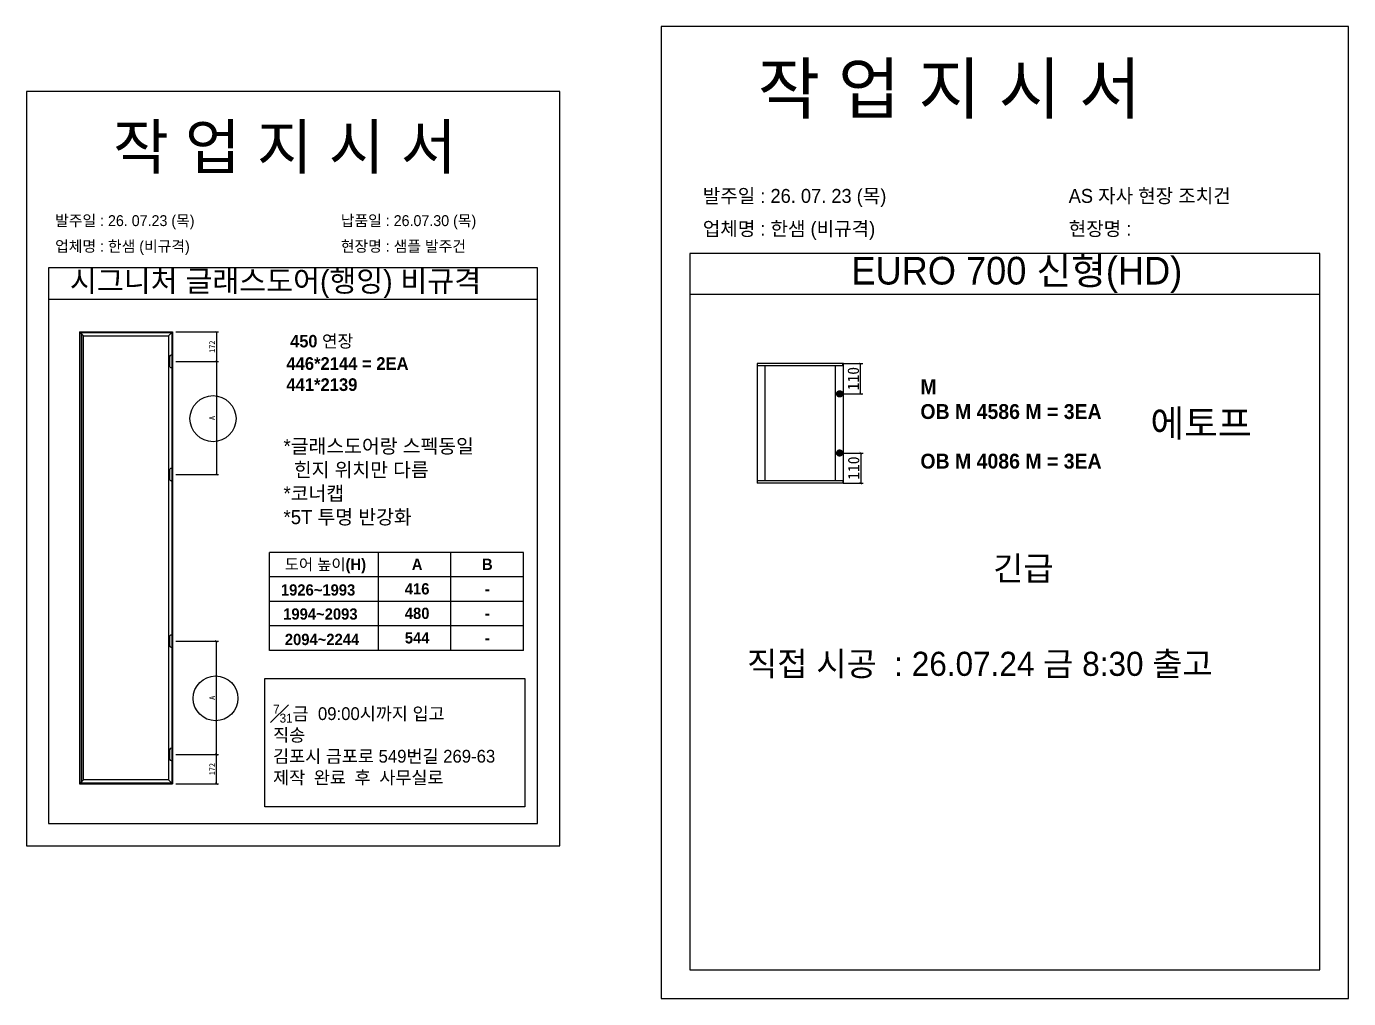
# Model space of a CAD drawing. Header units: millimetres. Extents: x -44117 to 256353, y -2095463 to 65325.
# Drawn here: x 114287 to 120063, y -1145947 to -1141700 of the extents above; entities that cross this region are included whole.
import ezdxf
from ezdxf.enums import TextEntityAlignment as Align

# ---------------------------------------------------------------- set-up
doc = ezdxf.new("R2010")
doc.units = ezdxf.units.MM
doc.header["$LTSCALE"] = 10
doc.layers.add('Layer1', color=7, linetype='Continuous', lineweight=70)
doc.layers.add('TEXT', color=3, linetype='Continuous')
doc.styles.add('MtX_Gulim', font='')
doc.styles.add('MtX_굴림_1', font='')
doc.styles.get('MtX_Gulim').set_extended_font_data('Gulim', bold=True)
doc.styles.get('MtX_굴림_1').set_extended_font_data('굴림', bold=True)
doc.dimstyles.new('ISO-25', dxfattribs={"dimtxt": 2.5, "dimasz": 2.5, "dimexe": 1, "dimexo": 1, "dimtad": 1, "dimtxsty": 'Standard', "dimblk": 'ARCHTICK', "dimcen": 2.5, "dimadec": 0, "dimazin": 0, "dimtfac": 1, "dimtmove": 0, "dimatfit": 3, "dimfxl": 0, "dimarcsym": 0})

# ---------------------------------------------------------------- blocks, each defined once
blk = doc.blocks.new('_ArchTick')
at = {"color": 0, "linetype": 'ByBlock', "const_width": 0.15}
blk.add_lwpolyline([(-0.5, -0.5), (0.5, 0.5)], dxfattribs=at)
blk = doc.blocks.new('*D8017')
at = {"color": 0, "lineweight": -2}
for p, q in [((114939.837005116, -1143163.150116317), (115126.4102234046, -1143163.150116317)), ((115116.4102234046, -1143163.150116317), (115116.4102234046, -1143658.047356957)), ((114939.837005116, -1143658.047356957), (115126.4102234046, -1143658.047356957))]:
    blk.add_line(p, q, dxfattribs=at)
at = {"layer": 'Defpoints', "color": 0}
for p in [(114924.837005116, -1143163.150116317), (114924.837005116, -1143658.047356957), (115116.4102234046, -1143658.047356957)]:
    blk.add_point(p, dxfattribs=at)
at = {"color": 0, "lineweight": -2, "xscale": 10, "yscale": 10, "zscale": 10}
for p, rotation in [((115116.4102234046, -1143163.150116317), 90), ((115116.4102234046, -1143658.047356957), 270)]:
    blk.add_blockref('_ArchTick', p, dxfattribs=dict(at, rotation=rotation))
at = {"color": 0, "insert": (115097.6602234046, -1143410.598736637), "char_height": 25, "attachment_point": 5, "rotation": 90}
blk.add_mtext('A', dxfattribs=at)
blk = doc.blocks.new('*D8018')
at = {"color": 0, "lineweight": -2}
for p, q in [((114939.837005116, -1143034.877118284), (115126.4102234046, -1143034.877118284)), ((115116.4102234046, -1143034.877118284), (115116.4102234046, -1143163.150116317)), ((114939.837005116, -1143163.150116317), (115126.4102234046, -1143163.150116317))]:
    blk.add_line(p, q, dxfattribs=at)
at = {"layer": 'Defpoints', "color": 0}
for p in [(114924.837005116, -1143034.877118284), (114924.837005116, -1143163.150116317), (115116.4102234046, -1143163.150116317)]:
    blk.add_point(p, dxfattribs=at)
at = {"color": 0, "lineweight": -2, "xscale": 10, "yscale": 10, "zscale": 10}
for p, rotation in [((115116.4102234046, -1143034.877118284), 90), ((115116.4102234046, -1143163.150116317), 270)]:
    blk.add_blockref('_ArchTick', p, dxfattribs=dict(at, rotation=rotation))
at = {"color": 0, "insert": (115097.6602234046, -1143099.0136173), "char_height": 25, "attachment_point": 5, "rotation": 90}
blk.add_mtext('172', dxfattribs=at)
blk = doc.blocks.new('*D8019')
at = {"color": 0, "lineweight": -2}
for p, q in [((114939.837005116, -1144385.837416721), (115126.4102234046, -1144385.837416721)), ((115116.4102234046, -1144880.734657361), (115116.4102234046, -1144385.837416721)), ((114939.837005116, -1144880.734657361), (115126.4102234046, -1144880.734657361))]:
    blk.add_line(p, q, dxfattribs=at)
at = {"layer": 'Defpoints', "color": 0}
for p in [(114924.837005116, -1144385.837416721), (115116.4102234046, -1144385.837416721), (114924.837005116, -1144880.734657361)]:
    blk.add_point(p, dxfattribs=at)
at = {"color": 0, "lineweight": -2, "xscale": 10, "yscale": 10, "zscale": 10}
for p, rotation in [((115116.4102234046, -1144385.837416721), 90), ((115116.4102234046, -1144880.734657361), 270)]:
    blk.add_blockref('_ArchTick', p, dxfattribs=dict(at, rotation=rotation))
at = {"color": 0, "insert": (115097.6602234046, -1144633.286037041), "char_height": 25, "attachment_point": 5, "rotation": 90}
blk.add_mtext('A', dxfattribs=at)
blk = doc.blocks.new('*D8020')
at = {"color": 0, "lineweight": -2}
for p, q in [((114939.837005116, -1144880.734657361), (115126.4102234046, -1144880.734657361)), ((115116.4102234046, -1145009.007655394), (115116.4102234046, -1144880.734657361)), ((114939.837005116, -1145009.007655394), (115126.4102234046, -1145009.007655394))]:
    blk.add_line(p, q, dxfattribs=at)
at = {"layer": 'Defpoints', "color": 0}
for p in [(114924.837005116, -1144880.734657361), (115116.4102234046, -1144880.734657361), (114924.837005116, -1145009.007655394)]:
    blk.add_point(p, dxfattribs=at)
at = {"color": 0, "lineweight": -2, "xscale": 10, "yscale": 10, "zscale": 10}
for p, rotation in [((115116.4102234046, -1144880.734657361), 90), ((115116.4102234046, -1145009.007655394), 270)]:
    blk.add_blockref('_ArchTick', p, dxfattribs=dict(at, rotation=rotation))
at = {"color": 0, "insert": (115097.6602234046, -1144944.871156377), "char_height": 25, "attachment_point": 5, "rotation": 90}
blk.add_mtext('172', dxfattribs=at)
blk = doc.blocks.new('*D8021')
at = {"color": 0, "lineweight": -2}
for p, q in [((117854.2454581039, -1143172.221386417), (117940.4330587297, -1143172.221386417)), ((117930.4330587297, -1143305.210385743), (117930.4330587297, -1143172.221386417)), ((117854.2454581039, -1143305.210385743), (117940.4330587297, -1143305.210385743))]:
    blk.add_line(p, q, dxfattribs=at)
at = {"layer": 'Defpoints', "color": 0}
for p in [(117839.2454581039, -1143172.221386417), (117930.4330587297, -1143172.221386417), (117839.2454581039, -1143305.210385743)]:
    blk.add_point(p, dxfattribs=at)
at = {"color": 0, "lineweight": -2, "xscale": 10, "yscale": 10, "zscale": 10}
for p, rotation in [((117930.4330587297, -1143172.221386417), 90), ((117930.4330587297, -1143305.210385743), 270)]:
    blk.add_blockref('_ArchTick', p, dxfattribs=dict(at, rotation=rotation))
at = {"color": 0, "insert": (117899.1830587297, -1143238.71588608), "char_height": 25, "attachment_point": 5, "rotation": 90}
blk.add_mtext('{\\H2x;110}', dxfattribs=at)
blk = doc.blocks.new('*D8022')
at = {"color": 0, "lineweight": -2}
for p, q in [((117854.2454581039, -1143563.780889065), (117941.8915316093, -1143563.780889065)), ((117931.8915316093, -1143563.780889065), (117931.8915316093, -1143695.937658604)), ((117854.2454581039, -1143695.937658604), (117941.8915316093, -1143695.937658604))]:
    blk.add_line(p, q, dxfattribs=at)
at = {"layer": 'Defpoints', "color": 0}
for p in [(117839.2454581039, -1143563.780889065), (117839.2454581039, -1143695.937658604), (117931.8915316093, -1143695.937658604)]:
    blk.add_point(p, dxfattribs=at)
at = {"color": 0, "lineweight": -2, "xscale": 10, "yscale": 10, "zscale": 10}
for p, rotation in [((117931.8915316093, -1143563.780889065), 90), ((117931.8915316093, -1143695.937658604), 270)]:
    blk.add_blockref('_ArchTick', p, dxfattribs=dict(at, rotation=rotation))
at = {"color": 0, "insert": (117900.6415316093, -1143629.859273834), "char_height": 25, "attachment_point": 5, "rotation": 90}
blk.add_mtext('{\\H2x;110}', dxfattribs=at)

msp = doc.modelspace()

# ---------------------------------------------------------------- linework, layer by layer
for p, q in [((119937.4574149305, -1142692.36205368), (117184.5763948554, -1142692.36205368)), ((116519.544189053, -1142754.291497556), (114383.8443393101, -1142754.291497556)), ((116519.544189053, -1142892.97330598), (114383.8443393101, -1142892.97330598)), ((119937.4574149305, -1142871.120561477), (117184.5763948554, -1142871.120561477)), ((114519.0940467976, -1143034.877118284), (114519.0940467976, -1145009.007655394)), ((114519.0940467976, -1143034.877118284), (114924.837005116, -1143034.877118284)), ((114519.0940467976, -1143034.877118284), (114536.379060717, -1143052.162132203)), ((114519.0940467976, -1143034.877118284), (114527.2816849699, -1143034.877118284)), ((114527.2816849699, -1143034.877118284), (114527.2816849699, -1145009.007655394)), ((114907.5519911966, -1143052.162132203), (114924.837005116, -1143034.877118284)), ((114924.837005116, -1143034.877118284), (114924.837005116, -1145009.007655394)), ((117478.4605450575, -1143172.597619363), (117478.4605450575, -1143695.561413188)), ((117855.5177409975, -1143173.274838664), (117478.4605450575, -1143173.274838664)), ((117855.5177409975, -1143183.508374773), (117478.4605450575, -1143183.508374773)), ((117855.1415080523, -1143172.221386417), (117478.8367780027, -1143172.221386417)), ((117511.9452771801, -1143182.755908882), (117511.9452771801, -1143684.650670247)), ((117821.6567759297, -1143684.650670247), (117821.6567759297, -1143183.508374773)), ((117853.6365762715, -1143183.508374773), (117853.6365762715, -1143172.221386417)), ((117855.5177409975, -1143695.561413188), (117855.5177409975, -1143172.597619363)), ((117855.5177409975, -1143684.650670247), (117478.4605450575, -1143684.650670247)), ((117855.5177409975, -1143694.884206357), (117478.4605450575, -1143694.884206357)), ((117855.1415080523, -1143695.937658604), (117478.8367780027, -1143695.937658604)), ((117480.3417097834, -1143695.937658604), (117480.3417097834, -1143684.650670247)), ((117853.6365762715, -1143684.650670247), (117853.6365762715, -1143695.937658604)), ((115348.2259323247, -1144426.050299095), (115348.2259323247, -1143998.022638509)), ((116457.5561452303, -1143998.022638509), (115348.2259323247, -1143998.022638509)), ((115824.7214092229, -1144426.050299095), (115824.7214092229, -1143998.022638509)), ((116141.1387772264, -1144426.050299095), (116141.1387772266, -1143998.022638509)), ((116457.5561452297, -1144426.050299095), (116457.5561452301, -1143998.022638509)), ((116457.5561452298, -1144105.029553655), (115348.2259323247, -1144105.029553655)), ((116457.5561452301, -1144212.036468802), (115348.2259323247, -1144212.036468802)), ((116457.5561452298, -1144319.043383949), (115348.2259323247, -1144319.043383949)), ((116457.5561452298, -1144426.050299095), (115348.2259323247, -1144426.050299095)), ((114536.379060717, -1144991.722641475), (114519.0940467976, -1145009.007655394)), ((114907.5519911966, -1144991.722641475), (114924.837005116, -1145009.007655394)), ((114519.0940467976, -1145009.007655394), (114924.837005116, -1145009.007655394))]:
    msp.add_line(p, q)
at = {"linetype": 'Continuous'}
for p, q in [((114536.379060717, -1144991.722641475), (114536.379060717, -1143052.162132203)), ((114536.379060717, -1143052.162132203), (114907.5519911966, -1143052.162132203)), ((114907.5519911966, -1143052.162132203), (114907.5519911966, -1144991.722641475)), ((114907.5519911966, -1144991.722641475), (114536.379060717, -1144991.722641475))]:
    msp.add_line(p, q, dxfattribs=at)
for points in [[(117059.4454393974, -1145947.251087211), (120062.5883703884, -1145947.251087211), (120062.5883703884, -1141699.948941953), (117059.4454393974, -1141699.948941953)], [(114286.7670734127, -1145279.451854705), (116616.6214549504, -1145279.451854705), (116616.6214549504, -1141984.372086531), (114286.7670734127, -1141984.372086531)], [(114521.8232595217, -1143037.606331008), (114922.1077923919, -1143037.606331008), (114922.1077923919, -1145006.27844267), (114521.8232595217, -1145006.27844267)]]:
    msp.add_lwpolyline(points, close=True)
for points in [[(117184.5763948554, -1142692.36205368), (117184.5763948554, -1145822.120131753), (119937.4574149305, -1145822.120131753), (119937.4574149305, -1142692.36205368)], [(114383.8443393101, -1142754.291497556), (114383.8443393101, -1145182.374588808), (116519.544189053, -1145182.374588808), (116519.544189053, -1142754.291497556)]]:
    msp.add_lwpolyline(points)
for points in [[(114918.454294453, -1143189.957501102), (114918.454294453, -1143189.957501102, 0.414213562373095), (114924.837005116, -1143183.574790439), (114924.837005116, -1143142.725442196, 0.414213562373095), (114918.454294453, -1143136.342731532), (114918.454294453, -1143136.342731532, 0.414213562373095), (114912.0715837899, -1143142.725442196), (114912.0715837899, -1143183.574790439, 0.414213562373095)], [(114918.454294453, -1143684.854741742), (114918.454294453, -1143684.854741742, 0.414213562373095), (114924.837005116, -1143678.472031079), (114924.837005116, -1143637.622682835, 0.414213562373095), (114918.454294453, -1143631.239972172), (114918.454294453, -1143631.239972172, 0.414213562373095), (114912.0715837899, -1143637.622682835), (114912.0715837899, -1143678.472031079, 0.414213562373095)], [(114918.454294453, -1144412.644801506), (114918.454294453, -1144412.644801506, 0.414213562373095), (114924.837005116, -1144406.262090843), (114924.837005116, -1144365.412742599, 0.414213562373095), (114918.454294453, -1144359.030031936), (114918.454294453, -1144359.030031936, 0.414213562373095), (114912.0715837899, -1144365.412742599), (114912.0715837899, -1144406.262090843, 0.414213562373095)], [(114918.454294453, -1144907.542042146), (114918.454294453, -1144907.542042146, 0.414213562373095), (114924.837005116, -1144901.159331482), (114924.837005116, -1144860.309983239, 0.414213562373095), (114918.454294453, -1144853.927272576), (114918.454294453, -1144853.927272576, 0.414213562373095), (114912.0715837899, -1144860.309983239), (114912.0715837899, -1144901.159331482, 0.414213562373095)]]:
    msp.add_lwpolyline(points, format="xyb", close=True, dxfattribs=at)
at = {"color": 1}
msp.add_lwpolyline([(115327.6730832775, -1144548.419674519), (116464.5045565843, -1144548.419674519), (116464.5045565843, -1145110.200208021), (115327.6730832775, -1145110.200208021)], close=True, dxfattribs=at)
for centre, radius in [((115101.859387385, -1143413.574243906), 100.6804711031165), ((115113.0461063964, -1144635.723295908), 97.88379135025268)]:
    msp.add_circle(centre, radius, dxfattribs=at)
for centre, radius, start, end in [((117855.1415080523, -1143172.597619363), 0.3762329451979292, 0, 90), ((117478.8367780027, -1143695.561425658), 0.3762329451979295, 180, 270), ((117855.1415080523, -1143695.561425658), 0.3762329451979292, 270, 0)]:
    msp.add_arc(centre, radius, start, end)
at = {"layer": 'Layer1'}
for p, q in [((117839.2454581039, -1143291.343893548), (117839.2454581039, -1143319.076877939)), ((117839.2454581039, -1143577.647381261), (117839.2454581039, -1143549.914396869))]:
    msp.add_line(p, q, dxfattribs=at)
for points in [[(117853.1119502998, -1143305.210385743), (117825.378965908, -1143305.210385743)], [(117853.1119502998, -1143563.780889065), (117825.378965908, -1143563.780889065)]]:
    msp.add_lwpolyline(points, close=True, dxfattribs=at)
for centre in [(117839.2454581039, -1143305.210385743), (117839.2454581039, -1143563.780889065)]:
    msp.add_circle(centre, 9.244328130579406, dxfattribs=at)

# ---------------------------------------------------------------- texts
at = {"linetype": 'Continuous', "style": 'MtX_Gulim'}
for s, height, p in [('450 연장', 54.46209661858774, (115439.1378841889, -1143102.215739793)), ('에토프', 117.5915742963859, (119196.8500996629, -1143492.750857473))]:
    msp.add_text(s, height=height, dxfattribs=at).set_placement(p)
at = {"style": 'MtX_굴림_1'}
for s, p in [('도어 높이(H)', (115592.825213046, -1144074.770704344)), ('A', (115993.5449791852, -1144074.770704344)), ('B', (116300.305979772, -1144074.770704344)), ('-', (116300.3059797691, -1144181.777619491)), ('-', (116300.3059797689, -1144288.784534638)), ('-', (116300.3059797689, -1144395.791449784))]:
    msp.add_text(s, height=49.342521119521, dxfattribs=at).set_placement(p, align=Align.CENTER)
at = {"color": 1, "style": 'MtX_굴림_1'}
for s, p in [('416', (115993.5449791823, -1144181.777619491)), ('480', (115993.5449791821, -1144288.784534638)), ('544', (115993.5449791821, -1144395.791449784))]:
    msp.add_text(s, height=49.342521119521, dxfattribs=at).set_placement(p, align=Align.CENTER)
at = {"attachment_point": 1}
for s, width, gutter_width, heights, insert, char_height in [('{\\fGulim|b0|i0|c129|p50;작 업 지 시 서}', 5121.296951961584, 19.35591821078906, [-241.3226809470841], (117481.6517827213, -1141862.725927215), 216.7862839608375), ('{\\fGulim|b0|i0|c129|p50;작 업 지 시 서}', 4586.650934382541, 17.33522605310813, [-216.129412224317], (114665.1002074084, -1142128.826541814), 194.1545317948111), ('\\pt11;{\\fGulim|b0|i0|c129|p50;발주일 : 26. 07. 23 (목)}', 5874.432147175323, 22.20238920767984, [61.2859131100375], (117241.3937008401, -1142409.960547929), 60.92335598587348), ('{\\fGulim|b0|i0|c129|p50;AS 자사 현장 조치건}', 5874.432147175323, 22.20238920767984, [62.32695565935605], (118839.9266172605, -1142409.960547929), 60.92335598587348), ('\\pt11;{\\fGulim|b0|i0|c129|p50;발주일 : 26. 07.23 (목)}', 4586.650934382541, 17.33522605310813, [47.8509383695587], (114412.0967744988, -1142524.66133978), 47.56786028972871), ('{\\fGulim|b0|i0|c129|p50;납품일 : 26.07.30 (목)}', 4586.650934382541, 17.33522605310813, [48.66376566280778], (115660.2025166455, -1142524.66133978), 47.56786028972871), ('{\\fGulim|b0|i0|c129|p50;업체명 : 한샘 (비규격)}', 5874.432147175323, 22.20238920767984, [64.14321788595585], (117241.3937008401, -1142553.221336335), 60.92335598587348), ('{\\fGulim|b0|i0|c129|p50;현장명 : }', 5874.432147175323, 22.20238920767984, [-67.9810550148628], (118839.9266172605, -1142553.221336335), 60.92335598587348), ('{\\fGulim|b0|i0|c129|p50;업체명 : 한샘 (비규격)}', 4586.650934382541, 17.33522605310813, [50.08187053320335], (114412.0967744988, -1142636.516785981), 47.56786028972871), ('{\\fGulim|b0|i0|c129|p50;현장명 : 샘플 발주건}', 4586.650934382541, 17.33522605310813, [-53.07838471743363], (115660.2025166455, -1142636.516785981), 47.56786028972871), ('{\\fGulim|b0|i0|c129|p50;EURO 700 신형(HD)}', 2854.900365245303, 10.79008276379565, [-152.0668921065422], (117890.7615874159, -1142706.656783693), 120.8489269545113), ('{\\fGulim|b0|i0|c129|p50;시그니처 글래스도어\\C1;(행잉)\\C256; 비규격}', 2214.847004509853, 8.371004038788154, [-117.9743099154911], (114476.4737211966, -1142765.084010178), 93.75524523442732), ('{\\f굴림|b1|i0|c129|p50;446*2144 = 2EA\\P\\C1;441*2139}', 16742.76605931802, 215.3268056938841, [-149.3371961938196], (115422.3955722957, -1143144.980878904), 55.36975003557018), ('{\\f굴림|b1|i0|c129|p50;M\\POB M 4586 M = 3EA\\P\\POB M 4086 M = 3EA}', 24729.76360464521, 318.0466706449355, [3896.04217938072], (118192.1690056181, -1143241.651660947), 65), ('{\\fGulim|b0|i0|c129|p50;*글래스도어랑 스펙동일\\P  힌지 위치만 다름\\P*코너캡\\P*5T 투명 반강화}', 1464.20012639979, 5.533937624914732, [-387.5613264579431], (115409.7448533865, -1143502.548789), 61.98010139904499), ('{\\fGulim|b0|i0|c129|p50;\\C1;긴급}', 10147.99798507443, 38.35431158256067, [107.668929455777], (118509.8746760756, -1144015.192824869), 105.2442309825465), ('{\\fGulim|b0|i0|c129|p50;\\C1;직접 시공  : 26.07.24 금 8:30 출고}', 10147.99798507443, 38.35431158256067, [107.668929455777], (117434.8357356249, -1144432.085244074), 105.2442309825465), ('{\\A1;\\fGulim|b0|i0|c129|p50;\\C1;{\\H0.7x;\\S7#31;}금  09:00시까지 입고\\P직송\\P김포시 금포로 549번길 269-63\\P\\A0;\\C256;제작} {\\fGulim|b0|i0|c129|p50;완료} {\\fGulim|b0|i0|c129|p50;후} {\\fGulim|b0|i0|c129|p50;사무실로}', 5381.877523941413, 20.34078128080306, [500.5951667071988], (115364.3347924245, -1144663.407757311), 55.81510383452358)]:
    msp.add_mtext_dynamic_manual_height_columns(s, width=width, gutter_width=gutter_width, heights=heights, dxfattribs=dict(at, insert=insert, char_height=char_height))
at = {"layer": 'TEXT', "color": 1, "linetype": 'Continuous', "style": 'MtX_굴림_1'}
for s, p in [('1926~1993', (115398.4151527679, -1144186.624806135)), ('1994~2093', (115408.4460583937, -1144291.786384067)), ('2094~2244', (115415.6423979926, -1144402.878507414))]:
    msp.add_text(s, height=49.32718604288903, dxfattribs=at).set_placement(p)

# ---------------------------------------------------------------- dimensions: what is measured, and where the dimension line sits
for base, p1, p2, text, override, picture, middle in [((115116.4102234046, -1143163.150116317), (114924.837005116, -1143034.877118284), (114924.837005116, -1143163.150116317), '172', {"dimscale": 10, "dimasz": 1, "dimexo": 1.5}, '*D8018', (115097.6602234046, -1143099.0136173)), ((115116.4102234046, -1143658.047356957), (114924.837005116, -1143163.150116317), (114924.837005116, -1143658.047356957), 'A', {"dimscale": 10, "dimasz": 1, "dimexo": 1.5, "dimtxsty": 'Standard'}, '*D8017', (115097.6602234046, -1143410.598736637)), ((117931.8915316093, -1143695.937658604), (117839.2454581039, -1143563.780889065), (117839.2454581039, -1143695.937658604), '{\\H2x;110}', {"dimscale": 10, "dimasz": 1, "dimexo": 1.5, "dimtxsty": 'Standard'}, '*D8022', (117900.6415316093, -1143629.859273834)), ((115116.4102234046, -1144385.837416721), (114924.837005116, -1144880.734657361), (114924.837005116, -1144385.837416721), 'A', {"dimscale": 10, "dimasz": 1, "dimexo": 1.5, "dimtxsty": 'Standard'}, '*D8019', (115097.6602234046, -1144633.286037041)), ((115116.4102234046, -1144880.734657361), (114924.837005116, -1145009.007655394), (114924.837005116, -1144880.734657361), '172', {"dimscale": 10, "dimasz": 1, "dimexo": 1.5}, '*D8020', (115097.6602234046, -1144944.871156377))]:
    dim = msp.add_linear_dim(base=base, p1=p1, p2=p2, angle=90, text=text, dimstyle='ISO-25', override=override)
    dim.commit()
    dim.dimension.update_dxf_attribs({"geometry": picture, "text_midpoint": middle})
dim = msp.add_linear_dim(base=(117930.4330587297, -1143172.221386417), p1=(117839.2454581039, -1143305.210385743), p2=(117839.2454581039, -1143172.221386417), angle=90, text='{\\H2x;110}', dimstyle='ISO-25', override={"dimscale": 10, "dimasz": 1, "dimexo": 1.5, "dimtxsty": 'Standard'})
dim.commit()
dim.dimension.update_dxf_attribs({"geometry": '*D8021', "text_midpoint": (117899.1830587297, -1143238.71588608), "insert": (-1.455191522836685e-11, 0)})

doc.saveas('drawing.dxf')
